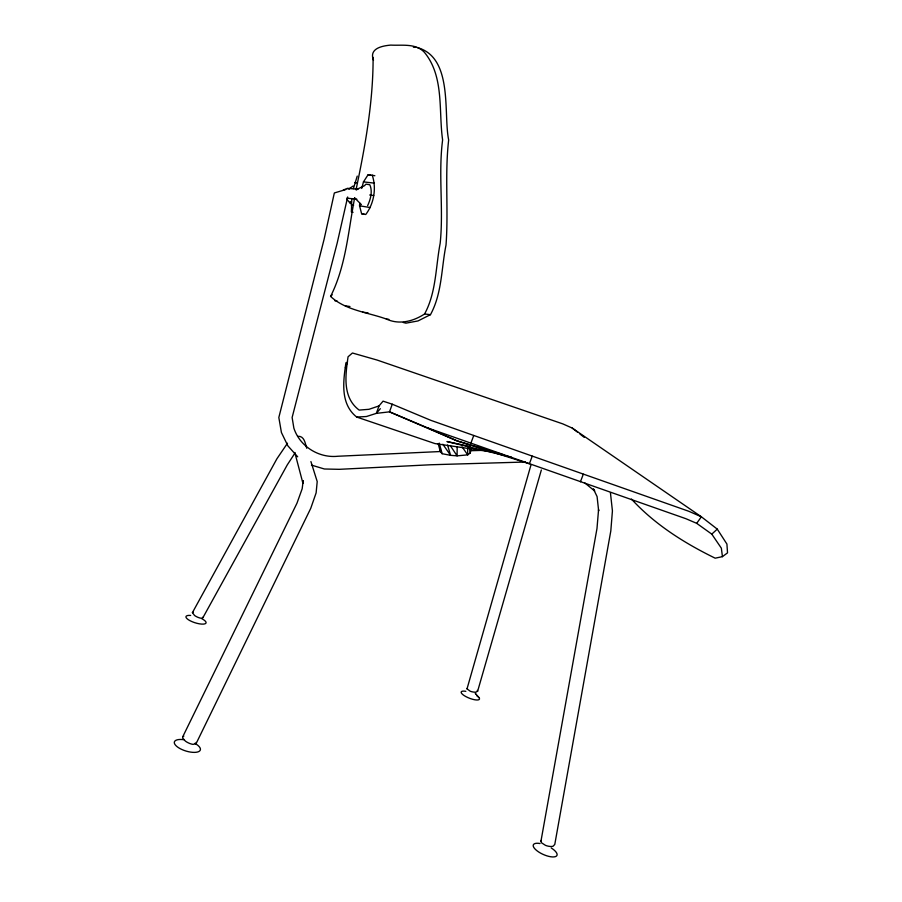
<?xml version="1.0" encoding="UTF-8"?>
<svg xmlns="http://www.w3.org/2000/svg" width="902" height="902" viewBox="0 0 902 902"><rect width="100%" height="100%" fill="white"/><g stroke="black" fill="none" stroke-linecap="round" stroke-linejoin="round"><path stroke-width="1.35" d="M457.179 446.58L457.077 455.86L450.594 455.33L442.127 453.706L440.311 451.496L438.169 443.626M440.311 451.496L440.413 448.689M373.101 57.356C373.225 102.061 365.197 146.079 356.053 189.702M287.501 443.198L276.903 458.791L192.43 612.616L194.55 615.48A5.705 1.736 26.2 0 0 200.447 618.118L201.924 618.276L202.792 617.25M294.796 452.477L302.948 483.371L303.185 480.653L302.181 488.726L296.972 503.203L182.734 736.787L182.644 737.983L185.417 741.151A7.464 2.74 26.1 0 0 193.062 744.375L196.084 743.654L196.151 742.447M359.706 203.108L359.548 205.803L361.623 213.751L365.75 214.496C373.98 203.649 376.664 188.135 372.244 175.225L368.039 174.808L363.472 181.888L361.691 188.45M345.94 362.717C343.256 381.309 339.998 403.758 356.662 417.04L366.381 416.532L376.326 413.375L389.495 411.842L427.92 428.022L685.881 518.695L696.682 523.329L701.373 516.79L572.263 428.089L562.859 423.906L377.081 360.045L352.434 353.009L348.059 356.797C345.455 375.097 342.219 397.455 359.165 410.083L368.997 409.305L379.032 405.911L383.057 401.153L392.269 404.209L430.761 420.309L688.79 511.276L701.373 516.79L717.27 529.124L726.922 544.064L727.531 552.858L722.434 556.647L715.185 558.18C684.291 543.06 654.841 524.547 631.434 499.043M353.088 212.274L351.374 211.959L351.803 198.541M450.245 445.52L457.077 455.86L467.71 454.867L470.314 452.905L470.934 449.027M354.633 197.921C348.285 230.968 345.962 265.943 330.583 296.42C345.455 310.333 367.836 312.329 386.383 319.049C399.203 325.024 413.229 321.405 424.583 313.986L430.457 314.663C442.081 293.533 441.349 268.21 446.016 245.051C448.621 209.997 444.641 174.954 448.666 139.957C443.22 113.686 453.458 57.728 417.513 47.626M610.428 492.695L612.424 510.882L610.812 530.917L554.775 844.452L553.005 846.29A7.115 2.909 15.7 0 1 545.496 845.366L541.561 842.818L540.907 841.465L596.989 528.493L598.556 509.653L598.646 510.859L597.09 496.596L593.358 488.873L594.711 491.015L584.936 483.044M353.415 188.619L357.237 176.093M347.665 196.974L337.224 242.897L292.124 417.513L293.872 428.168C299.791 446.4 318.857 458.284 337.81 456.254L441.089 451.507M541.347 469.976L477.654 691.157L476.087 692.105A5.333 1.815 13.6 0 1 470.269 691.248L467.022 688.846L531.075 464.609M345.387 367.666L347.518 361.702M379.032 405.911L376.326 413.375L380.328 408.685M392.269 404.209L389.495 411.842L457.179 440.931L529.373 463.775L532.248 456.175M540.907 841.465L541.313 840.36M470.9 443.164L473.742 435.497M580.426 481.769L583.312 474.226M367.621 205.645C370.564 199.376 372.763 191.359 369.831 184.763L365.975 184.132L364.498 185.699L356.132 189.724L357.959 189.296L347.518 188.315L343.279 190.051M196.084 743.654L310.75 508.333L316.117 492.898L317.211 481.567L310.919 461.576M424.583 313.986C436.297 292.496 435.655 266.8 440.176 243.258C443.716 208.79 438.147 174.39 442.611 139.957C438.462 110.991 444.415 76.614 424.402 52.316C415.743 43.071 402.134 45.731 390.814 45.1A399.947 53.308 21.6 0 0 373.496 60.254M202.747 617.971L287.321 464.801L294.954 453.12M467.022 688.846L467.462 688.249M330.583 296.42L332.184 294.785M696.682 523.329L711.791 534.131L717.27 529.124M349.266 188.676L353.133 186.037M182.734 736.787L183.839 736.122M430.457 314.663L417.987 320.943L405.923 323.164L403.262 322.488M192.43 612.616L193.276 612.311M345.827 189.555L334.338 192.96L324.1 239.267L278.831 417.502L281.424 432.52L287.851 445.813L297.694 456.818M347.98 189.014L349.514 188.868M346.898 198.147L356.865 199.218M525.268 462.027L430.885 464.755L339.242 469.322L324.393 468.995L311.483 465.116M470.664 450.707L483.337 450.357M413.398 47.22L416.183 47.287M297.773 436.32C304.448 435.655 305.248 443.66 306.736 448.249M363.472 181.888L374.431 183.14M386.383 319.049L388.886 319.342M362.615 312.16L368.084 312.893M369.685 195.001L373.732 195.565M491.579 451.879L434.899 443.558L356.662 417.04M345.218 305.812L349.965 306.522M334.868 300.761L337.269 301.155M359.548 205.803L370.395 207.584M354.734 182.497L357.26 182.948M351.081 204.822L353.607 205.273M361.623 213.751L364.216 214.225M372.244 175.225L374.86 175.743M368.039 174.808L370.643 175.315M470.032 446.501L446.941 441.54L511.614 457.224M502.335 454.382L457.179 440.931L427.92 428.022M572.263 428.089L577.708 432.306M579.896 433.986L584.248 437.357M354.779 198.012L361.386 204.596M478.815 697.426L475.298 693.277L475.602 693.886M346.966 199.398L350.303 203.39A10.531 1.161 -80.8 0 1 350.371 201.529M462.083 446.84L467.71 454.867L467.653 448.102M442.859 444.258L450.594 455.33L447.572 445.047M711.791 534.131L721.352 548.179L722.434 556.647M477.259 690.368L477.654 691.157M439.251 443.119L442.127 453.706M469.209 447.742L470.314 452.905M201.777 618.693A10.531 3.157 17.6 0 1 203.446 624.105A10.531 3.157 17.6 0 1 188.27 619.663A10.531 3.157 17.6 0 1 190.649 615.435M194.888 743.361A13.575 5.299 17.2 0 1 196.027 752.291A13.575 5.299 17.2 0 1 175.856 745.559A13.575 5.299 17.2 0 1 184.008 739.73M551.235 847.959A12.944 4.758 24.2 0 1 554.087 856.9A12.944 4.758 24.2 0 1 535.574 849.56A12.944 4.758 24.2 0 1 540.05 843.517M476.842 695.746A9.798 2.819 21.5 0 1 476.211 699.963A9.798 2.819 21.5 0 1 462.782 694.574A9.798 2.819 21.5 0 1 465.838 691.315"/></g></svg>
